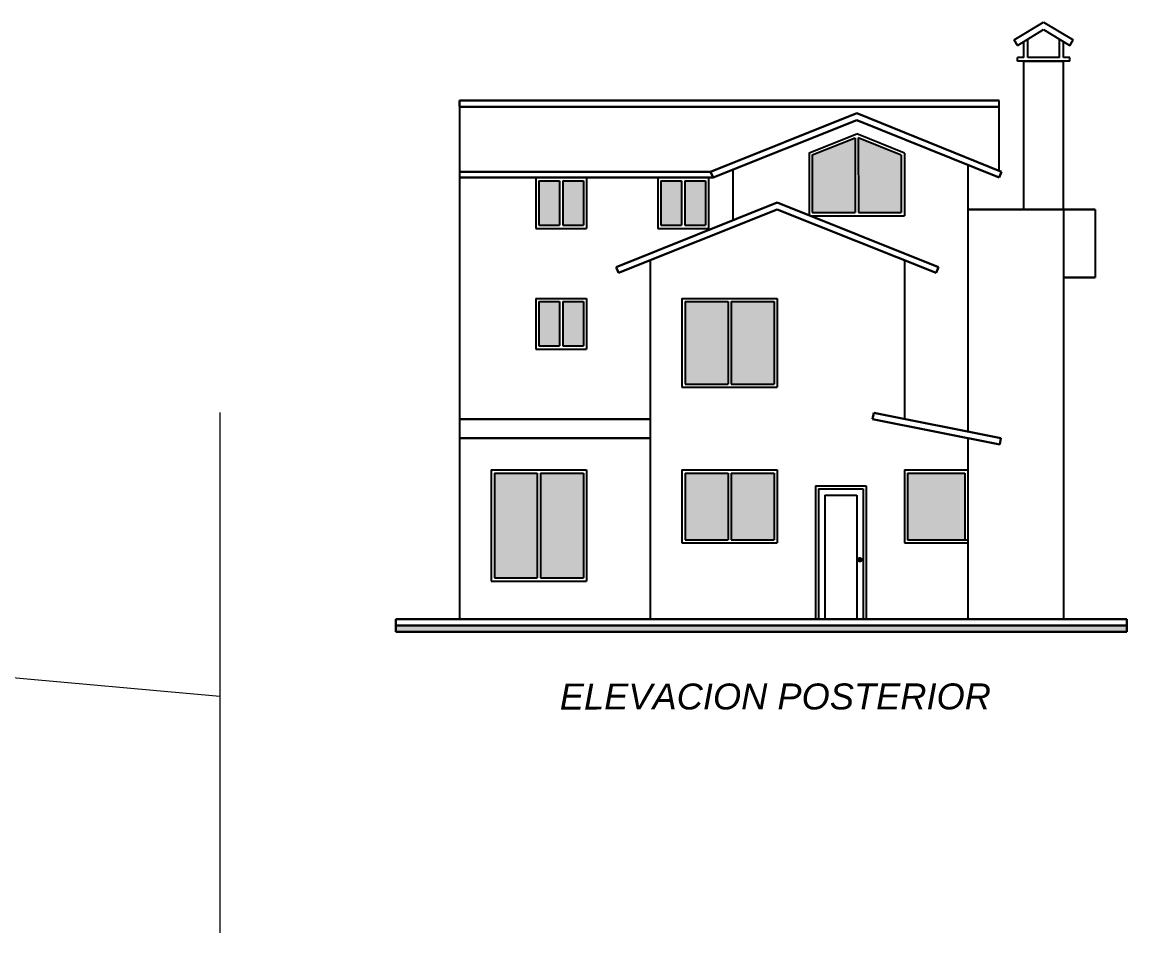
# Model space of a CAD drawing. Header units: metres. Extents: x 539 to 782, y 164 to 633.
# Drawn here: x 695.07 to 712.45, y 288.82 to 303.16 of the extents above; entities that cross this region are included whole.
import ezdxf

# ---------------------------------------------------------------- set-up
doc = ezdxf.new("R2010")
doc.units = ezdxf.units.M
doc.linetypes.add('DASHDOTX2', pattern=[50.8, 25.4, -12.7, 0, -12.7])
for name, color, linetype, lineweight in [('03', 3, 'Continuous', 30), ('cota', 1, 'Continuous', 15), ('ventanas', 2, 'Continuous', 25)]:
    doc.layers.add(name, color=color, linetype=linetype, lineweight=lineweight)
for name, color, linetype in [('lincorte', 116, 'Continuous'), ('MUROS 2', 3, 'Continuous'), ('PISOS', 251, 'Continuous'), ('proyeccion muros', 1, 'Continuous')]:
    doc.layers.add(name, color=color, linetype=linetype)
doc.styles.add('STYLE1', font='ariali.ttf')

msp = doc.modelspace()

# ---------------------------------------------------------------- hatches: boundary and pattern name
at = {"layer": '03', "ltscale": 0.25}
msp.add_hatch(color=256, dxfattribs=at).paths.add_polyline_path([(712.448, 293.66), (700.948, 293.66), (700.948, 293.56), (712.448, 293.56)])
at = {"layer": 'proyeccion muros'}
h = msp.add_hatch(color=256, dxfattribs=at)
h.set_gradient(color1=(51, 51, 51), color2=(224, 224, 224), one_color=1, tint=0.88, name='CURVED')
h.paths.add_polyline_path([(708.172, 301.336), (707.498, 301.066), (707.498, 300.16), (708.173, 300.16)])
h.paths.add_polyline_path([(708.898, 301.063), (708.222, 301.335), (708.223, 300.16), (708.898, 300.16)])
h = msp.add_hatch(color=256, dxfattribs=at)
h.set_gradient(color1=(51, 51, 51), color2=(224, 224, 224), one_color=1, tint=0.88, name='CURVED')
h.paths.add_polyline_path([(703.523, 300.66), (703.198, 300.66), (703.198, 299.96), (703.523, 299.96)])
h.paths.add_polyline_path([(703.898, 300.66), (703.573, 300.66), (703.573, 299.96), (703.898, 299.96)])
h = msp.add_hatch(color=256, dxfattribs=at)
h.set_gradient(color1=(51, 51, 51), color2=(224, 224, 224), one_color=1, tint=0.88, name='CURVED')
h.paths.add_polyline_path([(705.443, 300.66), (705.118, 300.66), (705.118, 299.96), (705.443, 299.96)])
h.paths.add_polyline_path([(705.818, 300.66), (705.493, 300.66), (705.493, 299.96), (705.818, 299.96)])
h = msp.add_hatch(color=256, dxfattribs=at)
h.set_gradient(color1=(51, 51, 51), color2=(224, 224, 224), one_color=1, tint=0.88, name='CURVED')
h.paths.add_polyline_path([(703.523, 298.76), (703.198, 298.76), (703.198, 298.06), (703.523, 298.06)])
h.paths.add_polyline_path([(703.898, 298.76), (703.573, 298.76), (703.573, 298.06), (703.898, 298.06)])
h = msp.add_hatch(color=256, dxfattribs=at)
h.set_gradient(color1=(51, 51, 51), color2=(224, 224, 224), one_color=1, tint=0.88, name='CURVED')
h.paths.add_polyline_path([(706.173, 298.76), (705.498, 298.76), (705.498, 297.46), (706.173, 297.46)])
h.paths.add_polyline_path([(706.898, 298.76), (706.223, 298.76), (706.223, 297.46), (706.898, 297.46)])
h = msp.add_hatch(color=256, dxfattribs=at)
h.set_gradient(color1=(51, 51, 51), color2=(224, 224, 224), one_color=1, tint=0.88, name='CURVED')
h.paths.add_polyline_path([(703.173, 296.06), (702.498, 296.06), (702.498, 294.41), (703.173, 294.41)])
h.paths.add_polyline_path([(703.898, 296.06), (703.223, 296.06), (703.223, 294.41), (703.898, 294.41)])
h = msp.add_hatch(color=256, dxfattribs=at)
h.set_gradient(color1=(51, 51, 51), color2=(224, 224, 224), one_color=1, tint=0.88, name='CURVED')
h.paths.add_polyline_path([(706.173, 296.06), (705.498, 296.06), (705.498, 295.01), (706.173, 295.01)])
h.paths.add_polyline_path([(706.898, 296.06), (706.223, 296.06), (706.223, 295.01), (706.898, 295.01)])
h = msp.add_hatch(color=256, dxfattribs=at)
h.set_gradient(color1=(51, 51, 51), color2=(224, 224, 224), one_color=1, tint=0.88, name='CURVED')
h.paths.add_polyline_path([(709.898, 296.06), (708.998, 296.06), (708.998, 295.01), (709.898, 295.01)])

# ---------------------------------------------------------------- linework, layer by layer
at = {"layer": '03', "ltscale": 0.25}
for p, q in [((701.948, 301.922), (710.437, 301.922)), ((701.948, 301.822), (710.437, 301.822)), ((705.9, 300.803), (708.198, 301.723)), ((710.474, 300.803), (708.198, 301.723)), ((705.937, 300.71), (708.198, 301.615)), ((710.437, 300.71), (708.198, 301.615)), ((705.9, 300.803), (701.948, 300.803)), ((701.948, 300.71), (705.937, 300.71)), ((705.937, 300.71), (705.9, 300.803)), ((710.437, 300.71), (710.474, 300.803)), ((706.948, 300.318), (704.411, 299.303)), ((709.485, 299.303), (706.948, 300.318)), ((706.948, 300.21), (704.448, 299.21)), ((709.448, 299.21), (706.948, 300.21)), ((709.948, 300.21), (711.948, 300.21)), ((704.448, 299.21), (704.411, 299.303)), ((709.448, 299.21), (709.485, 299.303)), ((711.448, 299.136), (711.948, 299.136)), ((708.448, 296.91), (708.467, 297.008)), ((708.467, 297.008), (710.467, 296.608)), ((704.948, 296.91), (701.948, 296.91)), ((708.448, 296.91), (710.448, 296.51)), ((704.948, 296.608), (701.948, 296.608)), ((710.467, 296.608), (710.448, 296.51)), ((700.948, 293.76), (712.448, 293.76)), ((700.948, 293.76), (700.948, 293.56)), ((712.448, 293.76), (712.448, 293.56)), ((700.948, 293.66), (712.448, 293.66)), ((700.948, 293.56), (712.448, 293.56))]:
    msp.add_line(p, q, dxfattribs=at)
at = {"layer": 'cota'}
for p, q in [((698.177, 297.014), (698.177, 288.823)), ((675.939, 294.561), (698.177, 292.547))]:
    msp.add_line(p, q, dxfattribs=at)
at = {"layer": 'MUROS 2'}
for p, q in [((706.248, 300.835), (706.248, 300.038)), ((709.948, 300.908), (709.948, 299.21)), ((701.948, 300.71), (701.948, 296.91)), ((711.448, 300.21), (711.448, 293.76)), ((704.948, 299.41), (704.948, 296.51)), ((708.948, 299.41), (708.948, 296.912)), ((709.948, 299.21), (709.948, 296.712)), ((701.948, 296.608), (701.948, 293.76)), ((704.948, 296.51), (704.948, 293.76)), ((709.948, 296.61), (709.948, 296.11)), ((707.548, 295.86), (708.348, 295.86)), ((707.548, 295.86), (707.548, 293.76)), ((708.348, 295.86), (708.348, 293.76)), ((709.948, 294.96), (709.948, 293.76))]:
    msp.add_line(p, q, dxfattribs=at)
at = {"layer": 'PISOS'}
for p, q in [((701.948, 301.835), (701.948, 301.922)), ((707.448, 301.1), (708.197, 301.399)), ((708.948, 301.096), (708.197, 301.399)), ((707.498, 301.066), (708.172, 301.336)), ((708.172, 301.336), (708.173, 300.16)), ((708.898, 301.063), (708.222, 301.335)), ((708.222, 301.335), (708.223, 300.16)), ((707.448, 301.1), (707.448, 300.118)), ((707.498, 301.066), (707.498, 300.16)), ((708.898, 301.063), (708.898, 300.16)), ((708.948, 301.096), (708.948, 300.11)), ((703.148, 300.71), (703.148, 299.91)), ((703.198, 300.66), (703.523, 300.66)), ((703.198, 300.66), (703.198, 299.96)), ((703.523, 300.66), (703.523, 299.96)), ((703.573, 300.66), (703.898, 300.66)), ((703.573, 300.66), (703.573, 299.96)), ((703.898, 300.66), (703.898, 299.96)), ((703.948, 300.71), (703.948, 299.91)), ((705.068, 300.71), (705.068, 299.91)), ((705.118, 300.66), (705.443, 300.66)), ((705.118, 300.66), (705.118, 299.96)), ((705.443, 300.66), (705.443, 299.96)), ((705.493, 300.66), (705.818, 300.66)), ((705.493, 300.66), (705.493, 299.96)), ((705.818, 300.66), (705.818, 299.96)), ((705.868, 300.71), (705.868, 299.91)), ((707.498, 300.16), (708.173, 300.16)), ((708.223, 300.16), (708.898, 300.16)), ((707.467, 300.11), (708.948, 300.11)), ((703.148, 299.91), (703.948, 299.91)), ((703.198, 299.96), (703.523, 299.96)), ((703.573, 299.96), (703.898, 299.96)), ((705.068, 299.91), (705.868, 299.91)), ((705.118, 299.96), (705.443, 299.96)), ((705.493, 299.96), (705.818, 299.96)), ((703.148, 298.81), (703.148, 298.01)), ((703.148, 298.81), (703.948, 298.81)), ((703.198, 298.76), (703.523, 298.76)), ((703.198, 298.76), (703.198, 298.06)), ((703.523, 298.76), (703.523, 298.06)), ((703.573, 298.76), (703.898, 298.76)), ((703.573, 298.76), (703.573, 298.06)), ((703.898, 298.76), (703.898, 298.06)), ((703.948, 298.81), (703.948, 298.01)), ((705.448, 298.81), (705.448, 297.41)), ((705.448, 298.81), (706.948, 298.81)), ((705.498, 298.76), (705.498, 297.46)), ((705.498, 298.76), (706.173, 298.76)), ((706.173, 298.76), (706.173, 297.46)), ((706.223, 298.76), (706.898, 298.76)), ((706.223, 298.76), (706.223, 297.46)), ((706.898, 298.76), (706.898, 297.46)), ((706.948, 298.81), (706.948, 297.41)), ((703.198, 298.06), (703.523, 298.06)), ((703.573, 298.06), (703.898, 298.06)), ((703.148, 298.01), (703.948, 298.01)), ((705.448, 297.41), (706.948, 297.41)), ((705.498, 297.46), (706.173, 297.46)), ((706.223, 297.46), (706.898, 297.46)), ((702.448, 296.11), (702.448, 294.36)), ((702.448, 296.11), (703.948, 296.11)), ((702.498, 296.06), (702.498, 294.41)), ((702.498, 296.06), (703.173, 296.06)), ((703.173, 296.06), (703.173, 294.41)), ((703.223, 296.06), (703.898, 296.06)), ((703.223, 296.06), (703.223, 294.41)), ((703.898, 296.06), (703.898, 294.41)), ((703.948, 296.11), (703.948, 294.36)), ((705.448, 296.11), (705.448, 294.96)), ((705.448, 296.11), (706.948, 296.11)), ((705.498, 296.06), (705.498, 295.01)), ((705.498, 296.06), (706.173, 296.06)), ((706.173, 296.06), (706.173, 295.01)), ((706.223, 296.06), (706.898, 296.06)), ((706.223, 296.06), (706.223, 295.01)), ((706.898, 296.06), (706.898, 295.01)), ((706.948, 296.11), (706.948, 294.96)), ((708.948, 296.11), (709.948, 296.11)), ((708.948, 296.11), (708.948, 294.96)), ((708.998, 296.06), (709.898, 296.06)), ((708.998, 296.06), (708.998, 295.01)), ((709.898, 296.06), (709.898, 295.01)), ((709.948, 296.11), (709.948, 294.96)), ((705.448, 294.96), (706.948, 294.96)), ((705.498, 295.01), (706.173, 295.01)), ((706.223, 295.01), (706.898, 295.01)), ((708.948, 294.96), (709.948, 294.96)), ((708.998, 295.01), (709.948, 295.01)), ((702.498, 294.41), (703.173, 294.41)), ((703.223, 294.41), (703.898, 294.41)), ((702.448, 294.36), (703.948, 294.36))]:
    msp.add_line(p, q, dxfattribs=at)
at = {"layer": 'proyeccion muros'}
for p, q in [((710.676, 302.876), (711.138, 303.158)), ((711.138, 303.158), (711.6, 302.876)), ((710.728, 302.79), (711.138, 303.04)), ((711.138, 303.04), (711.548, 302.79)), ((710.728, 302.79), (710.676, 302.876)), ((710.828, 302.6), (710.828, 302.851)), ((710.888, 302.6), (710.888, 302.888)), ((711.388, 302.6), (711.388, 302.888)), ((711.448, 302.6), (711.448, 302.851)), ((711.548, 302.79), (711.6, 302.876)), ((710.728, 302.54), (710.728, 302.6)), ((710.828, 302.6), (710.728, 302.6)), ((711.388, 302.6), (710.888, 302.6)), ((711.548, 302.6), (711.448, 302.6)), ((711.548, 302.54), (711.548, 302.6)), ((711.548, 302.54), (710.728, 302.54)), ((710.828, 300.21), (710.828, 302.54)), ((710.828, 302.54), (711.448, 302.54)), ((711.448, 300.21), (711.448, 302.54))]:
    msp.add_line(p, q, dxfattribs=at)
at = {"layer": 'ventanas'}
for p, q in [((701.948, 301.922), (701.948, 300.71)), ((710.437, 300.818), (710.437, 301.922)), ((711.948, 300.21), (711.948, 299.136)), ((701.948, 296.91), (701.948, 296.608)), ((707.598, 295.81), (708.298, 295.81)), ((707.598, 295.81), (707.598, 293.76)), ((708.298, 295.81), (708.298, 293.76)), ((707.698, 295.71), (708.198, 295.71)), ((707.698, 295.71), (707.698, 293.76)), ((708.198, 295.71), (708.198, 293.76))]:
    msp.add_line(p, q, dxfattribs=at)
for radius in [0.0299, 0.0134]:
    msp.add_circle((708.248, 294.697), radius, dxfattribs=at)

# ---------------------------------------------------------------- texts
at = {"layer": 'lincorte', "color": 0, "linetype": 'DASHDOTX2', "lineweight": 50, "ltscale": 0.2, "style": 'STYLE1'}
msp.add_text('ELEVACION POSTERIOR', height=0.40828, rotation=0.0209, dxfattribs=at).set_placement((703.527, 292.339))

doc.saveas('drawing.dxf')
